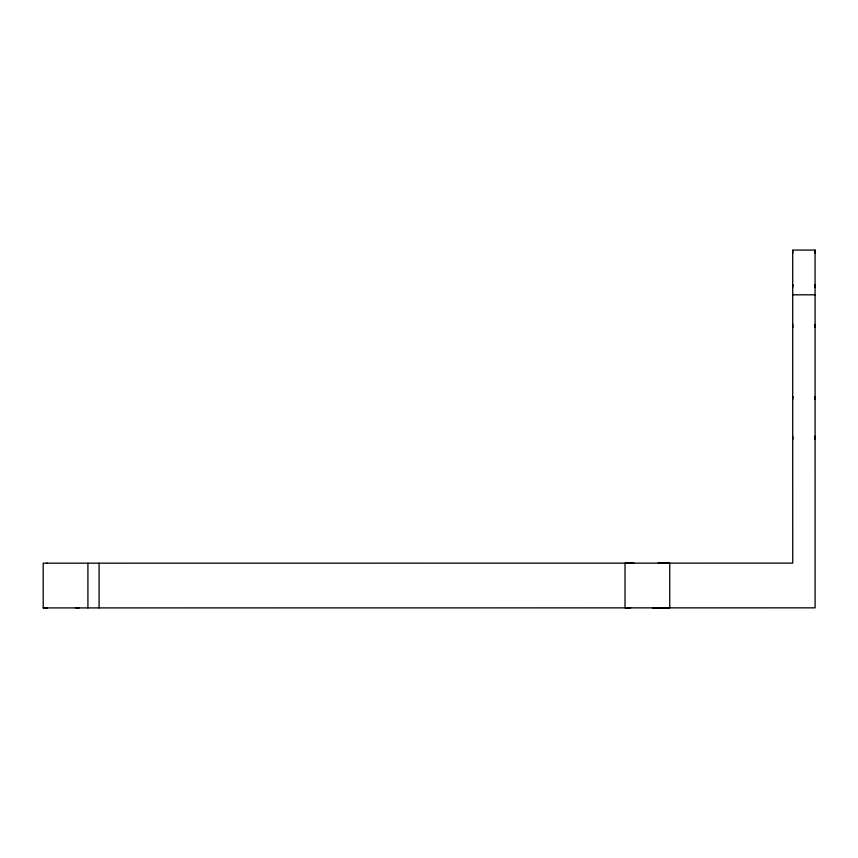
<?xml version="1.0" encoding="UTF-8"?>
<svg xmlns="http://www.w3.org/2000/svg" width="858" height="858" viewBox="0 0 858 858"><rect width="100%" height="100%" fill="white"/><g stroke="black" fill="none" stroke-linecap="round" stroke-linejoin="round"><path stroke-width="1.29" d="M46.836 563.191L792.738 563.127L792.706 250.086L815.068 250.086L815.1 607.85L44.906 607.914M792.717 436.186L792.717 439.028L792.717 438.309M792.717 399.388L792.717 396.546L792.717 397.275M792.717 324.378L792.717 327.23L792.717 326.501M792.706 287.591L792.706 284.749L792.706 285.467M815.068 250.086L815.068 253.217M815.079 436.186L815.079 439.028L815.079 438.309M815.079 399.388L815.079 396.546L815.079 397.265M815.068 324.378L815.068 327.23L815.068 326.501M815.068 287.591L815.068 284.738L815.068 285.467M47.458 607.914L43.2 607.914L43.19 563.202L47.458 563.191M43.19 607.914L43.522 607.914M792.717 294.809L815.079 294.809M633.858 563.159L625.021 563.148L625.032 607.872L630.63 607.882M658.043 563.148L669.744 563.138L669.755 607.861L652.445 607.872M75.815 607.914L79.054 607.914M792.706 250.354L792.706 253.239M99.099 563.191L99.099 607.914M87.913 563.191L87.924 607.914"/></g></svg>
